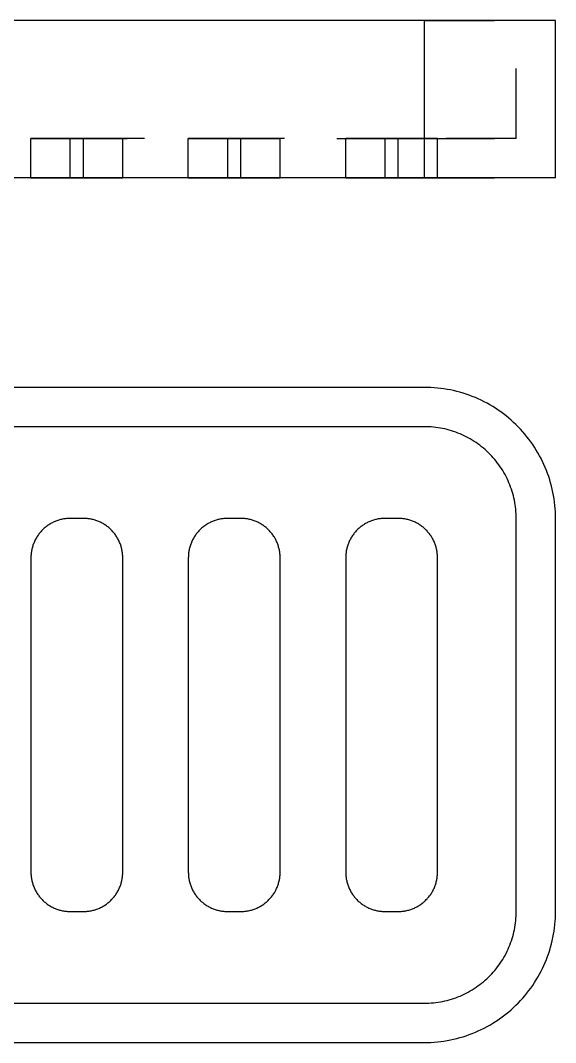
# Model space of a CAD drawing. Extents: x 0 to 2.74, y 0 to 1.46.
# Drawn here: x 0.735 to 1.5, y 0 to 1.462 of the extents above; entities that cross this region are included whole.
import ezdxf

# ---------------------------------------------------------------- set-up
doc = ezdxf.new("R2010")
doc.units = 0
doc.linetypes.add('HIDDEN', pattern=[0.075, 0.050025, -0.024975])
for name, color, linetype in [('FRONT', 7, 'CONTINUOUS'), ('FRONT_HID', 7, 'HIDDEN'), ('TOP', 7, 'CONTINUOUS')]:
    doc.layers.add(name, color=color, linetype=linetype)

msp = doc.modelspace()

# ---------------------------------------------------------------- linework, layer by layer
at = {"layer": 'FRONT'}
for p, q in [((1.3125, 1.4625), (0.1875, 1.4625)), ((1.5, 1.4625), (1.3125, 1.4625)), ((1.3125, 1.2375), (1.3125, 1.4625)), ((1.5, 1.2375), (1.5, 1.4625)), ((1.3125, 1.2375), (0.1875, 1.2375)), ((1.5, 1.2375), (1.3125, 1.2375))]:
    msp.add_line(p, q, dxfattribs=at)
at = {"layer": 'FRONT_HID', "linetype": 'HIDDEN'}
for p, q in [((1.3125, 1.4625), (1.44375, 1.4625)), ((1.44375, 1.4625), (1.3125, 1.4625)), ((1.3125, 1.29375), (1.3125, 1.4625)), ((1.3125, 1.29375), (1.3125, 1.4625)), ((1.44375, 1.29375), (1.44375, 1.4625)), ((1.44375, 1.29375), (1.44375, 1.4625)), ((0.1875, 1.29375), (1.3125, 1.29375)), ((1.3125, 1.29375), (0.1875, 1.29375)), ((0.75, 1.29375), (0.80625, 1.29375)), ((0.75, 1.2375), (0.75, 1.29375)), ((0.75, 1.2375), (0.75, 1.29375)), ((0.80625, 1.29375), (0.75, 1.29375)), ((0.80625, 1.29375), (0.825, 1.29375)), ((0.825, 1.29375), (0.80625, 1.29375)), ((0.80625, 1.2375), (0.80625, 1.29375)), ((0.80625, 1.2375), (0.80625, 1.29375)), ((0.825, 1.29375), (0.88125, 1.29375)), ((0.88125, 1.29375), (0.825, 1.29375)), ((0.825, 1.2375), (0.825, 1.29375)), ((0.825, 1.2375), (0.825, 1.29375)), ((0.88125, 1.2375), (0.88125, 1.29375)), ((0.88125, 1.2375), (0.88125, 1.29375)), ((0.975, 1.29375), (1.03125, 1.29375)), ((1.03125, 1.29375), (0.975, 1.29375)), ((0.975, 1.2375), (0.975, 1.29375)), ((0.975, 1.2375), (0.975, 1.29375)), ((1.03125, 1.29375), (1.05, 1.29375)), ((1.05, 1.29375), (1.03125, 1.29375)), ((1.03125, 1.2375), (1.03125, 1.29375)), ((1.03125, 1.2375), (1.03125, 1.29375)), ((1.05, 1.29375), (1.10625, 1.29375)), ((1.10625, 1.29375), (1.05, 1.29375)), ((1.05, 1.2375), (1.05, 1.29375)), ((1.05, 1.2375), (1.05, 1.29375)), ((1.10625, 1.2375), (1.10625, 1.29375)), ((1.10625, 1.2375), (1.10625, 1.29375)), ((1.2, 1.29375), (1.25625, 1.29375)), ((1.25625, 1.29375), (1.2, 1.29375)), ((1.2, 1.2375), (1.2, 1.29375)), ((1.2, 1.2375), (1.2, 1.29375)), ((1.25625, 1.29375), (1.275, 1.29375)), ((1.275, 1.29375), (1.25625, 1.29375)), ((1.25625, 1.2375), (1.25625, 1.29375)), ((1.25625, 1.2375), (1.25625, 1.29375)), ((1.275, 1.29375), (1.33125, 1.29375)), ((1.33125, 1.29375), (1.275, 1.29375)), ((1.275, 1.2375), (1.275, 1.29375)), ((1.275, 1.2375), (1.275, 1.29375)), ((1.3125, 1.29375), (1.44375, 1.29375)), ((1.44375, 1.29375), (1.3125, 1.29375)), ((1.33125, 1.2375), (1.33125, 1.29375)), ((1.33125, 1.2375), (1.33125, 1.29375)), ((0.75, 1.2375), (0.80625, 1.2375)), ((0.80625, 1.2375), (0.75, 1.2375)), ((0.80625, 1.2375), (0.825, 1.2375)), ((0.825, 1.2375), (0.80625, 1.2375)), ((0.825, 1.2375), (0.88125, 1.2375)), ((0.88125, 1.2375), (0.825, 1.2375)), ((0.975, 1.2375), (1.03125, 1.2375)), ((1.03125, 1.2375), (0.975, 1.2375)), ((1.03125, 1.2375), (1.05, 1.2375)), ((1.05, 1.2375), (1.03125, 1.2375)), ((1.05, 1.2375), (1.10625, 1.2375)), ((1.10625, 1.2375), (1.05, 1.2375)), ((1.2, 1.2375), (1.25625, 1.2375)), ((1.25625, 1.2375), (1.2, 1.2375)), ((1.25625, 1.2375), (1.275, 1.2375)), ((1.275, 1.2375), (1.25625, 1.2375)), ((1.275, 1.2375), (1.33125, 1.2375)), ((1.33125, 1.2375), (1.275, 1.2375)), ((1.3125, 1.2375), (1.44375, 1.2375)), ((1.44375, 1.2375), (1.3125, 1.2375))]:
    msp.add_line(p, q, dxfattribs=at)
at = {"layer": 'TOP'}
for p, q in [((1.3125, 0.9375), (0.1875, 0.9375)), ((1.317175, 0.937442), (1.3125, 0.9375)), ((1.321846, 0.937267), (1.317175, 0.937442)), ((1.326512, 0.936976), (1.321846, 0.937267)), ((1.331169, 0.936568), (1.326512, 0.936976)), ((1.335814, 0.936045), (1.331169, 0.936568)), ((1.340445, 0.935406), (1.335814, 0.936045)), ((1.345059, 0.934651), (1.340445, 0.935406)), ((1.349652, 0.933782), (1.345059, 0.934651)), ((1.354223, 0.932799), (1.349652, 0.933782)), ((1.358767, 0.931702), (1.354223, 0.932799)), ((1.363283, 0.930492), (1.358767, 0.931702)), ((1.367767, 0.92917), (1.363283, 0.930492)), ((1.372216, 0.927736), (1.367767, 0.92917)), ((1.376629, 0.926192), (1.372216, 0.927736)), ((1.381001, 0.924539), (1.376629, 0.926192)), ((1.385332, 0.922777), (1.381001, 0.924539)), ((1.389616, 0.920907), (1.385332, 0.922777)), ((1.393853, 0.918932), (1.389616, 0.920907)), ((1.398039, 0.916851), (1.393853, 0.918932)), ((1.402173, 0.914667), (1.398039, 0.916851)), ((1.40625, 0.91238), (1.402173, 0.914667)), ((1.410269, 0.909992), (1.40625, 0.91238)), ((1.414227, 0.907505), (1.410269, 0.909992)), ((1.418123, 0.90492), (1.414227, 0.907505)), ((1.421952, 0.902238), (1.418123, 0.90492)), ((1.425713, 0.899462), (1.421952, 0.902238)), ((1.429404, 0.896593), (1.425713, 0.899462)), ((1.433023, 0.893633), (1.429404, 0.896593)), ((1.436566, 0.890584), (1.433023, 0.893633)), ((1.3125, 0.88125), (0.1875, 0.88125)), ((1.315772, 0.881209), (1.3125, 0.88125)), ((1.319042, 0.881087), (1.315772, 0.881209)), ((1.322308, 0.880883), (1.319042, 0.881087)), ((1.325568, 0.880598), (1.322308, 0.880883)), ((1.32882, 0.880231), (1.325568, 0.880598)), ((1.332062, 0.879784), (1.32882, 0.880231)), ((1.335291, 0.879256), (1.332062, 0.879784)), ((1.338507, 0.878648), (1.335291, 0.879256)), ((1.341706, 0.877959), (1.338507, 0.878648)), ((1.344887, 0.877191), (1.341706, 0.877959)), ((1.440032, 0.887447), (1.436566, 0.890584)), ((1.443419, 0.884225), (1.440032, 0.887447)), ((1.446725, 0.880919), (1.443419, 0.884225)), ((1.449947, 0.877532), (1.446725, 0.880919)), ((1.453084, 0.874066), (1.449947, 0.877532)), ((1.348048, 0.876344), (1.344887, 0.877191)), ((1.351187, 0.875419), (1.348048, 0.876344)), ((1.354301, 0.874415), (1.351187, 0.875419)), ((1.35739, 0.873335), (1.354301, 0.874415)), ((1.360451, 0.872177), (1.35739, 0.873335)), ((1.363482, 0.870944), (1.360451, 0.872177)), ((1.366481, 0.869635), (1.363482, 0.870944)), ((1.369447, 0.868252), (1.366481, 0.869635)), ((1.372378, 0.866796), (1.369447, 0.868252)), ((1.375271, 0.865267), (1.372378, 0.866796)), ((1.378125, 0.863666), (1.375271, 0.865267)), ((1.380938, 0.861994), (1.378125, 0.863666)), ((1.456133, 0.870523), (1.453084, 0.874066)), ((1.459093, 0.866904), (1.456133, 0.870523)), ((1.461962, 0.863213), (1.459093, 0.866904)), ((1.464738, 0.859452), (1.461962, 0.863213)), ((1.383709, 0.860253), (1.380938, 0.861994)), ((1.386436, 0.858444), (1.383709, 0.860253)), ((1.389116, 0.856567), (1.386436, 0.858444)), ((1.391749, 0.854624), (1.389116, 0.856567)), ((1.394333, 0.852615), (1.391749, 0.854624)), ((1.396866, 0.850543), (1.394333, 0.852615)), ((1.399346, 0.848409), (1.396866, 0.850543)), ((1.401773, 0.846213), (1.399346, 0.848409)), ((1.46742, 0.855623), (1.464738, 0.859452)), ((1.470005, 0.851727), (1.46742, 0.855623)), ((1.472492, 0.847769), (1.470005, 0.851727)), ((1.404144, 0.843958), (1.401773, 0.846213)), ((1.406458, 0.841644), (1.404144, 0.843958)), ((1.408713, 0.839273), (1.406458, 0.841644)), ((1.410909, 0.836846), (1.408713, 0.839273)), ((1.413043, 0.834366), (1.410909, 0.836846)), ((1.415115, 0.831833), (1.413043, 0.834366)), ((1.47488, 0.84375), (1.472492, 0.847769)), ((1.477167, 0.839673), (1.47488, 0.84375)), ((1.479351, 0.835539), (1.477167, 0.839673)), ((1.481432, 0.831353), (1.479351, 0.835539)), ((1.417124, 0.829249), (1.415115, 0.831833)), ((1.419067, 0.826616), (1.417124, 0.829249)), ((1.420944, 0.823936), (1.419067, 0.826616)), ((1.422753, 0.821209), (1.420944, 0.823936)), ((1.424494, 0.818438), (1.422753, 0.821209)), ((1.483407, 0.827116), (1.481432, 0.831353)), ((1.485277, 0.822832), (1.483407, 0.827116)), ((1.487039, 0.818501), (1.485277, 0.822832)), ((1.426166, 0.815625), (1.424494, 0.818438)), ((1.427767, 0.812771), (1.426166, 0.815625)), ((1.429296, 0.809878), (1.427767, 0.812771)), ((1.430752, 0.806947), (1.429296, 0.809878)), ((1.432135, 0.803981), (1.430752, 0.806947)), ((1.488692, 0.814129), (1.487039, 0.818501)), ((1.490236, 0.809716), (1.488692, 0.814129)), ((1.49167, 0.805267), (1.490236, 0.809716)), ((1.492992, 0.800783), (1.49167, 0.805267)), ((1.433444, 0.800982), (1.432135, 0.803981)), ((1.434677, 0.797951), (1.433444, 0.800982)), ((1.435835, 0.79489), (1.434677, 0.797951)), ((1.436915, 0.791801), (1.435835, 0.79489)), ((1.437919, 0.788687), (1.436915, 0.791801)), ((1.494202, 0.796267), (1.492992, 0.800783)), ((1.495299, 0.791723), (1.494202, 0.796267)), ((1.496282, 0.787152), (1.495299, 0.791723)), ((1.438844, 0.785548), (1.437919, 0.788687)), ((1.439691, 0.782387), (1.438844, 0.785548)), ((1.440459, 0.779206), (1.439691, 0.782387)), ((1.441148, 0.776007), (1.440459, 0.779206)), ((1.441756, 0.772791), (1.441148, 0.776007)), ((1.497151, 0.782559), (1.496282, 0.787152)), ((1.497906, 0.777945), (1.497151, 0.782559)), ((1.498545, 0.773314), (1.497906, 0.777945)), ((1.442284, 0.769562), (1.441756, 0.772791)), ((1.442731, 0.76632), (1.442284, 0.769562)), ((1.443098, 0.763068), (1.442731, 0.76632)), ((1.443383, 0.759808), (1.443098, 0.763068)), ((1.499068, 0.768669), (1.498545, 0.773314)), ((1.499476, 0.764012), (1.499068, 0.768669)), ((1.499767, 0.759346), (1.499476, 0.764012)), ((0.7857, 0.746112), (0.784401, 0.745583)), ((0.787011, 0.746608), (0.7857, 0.746112)), ((0.788335, 0.747071), (0.787011, 0.746608)), ((0.78967, 0.747501), (0.788335, 0.747071)), ((0.791015, 0.747898), (0.78967, 0.747501)), ((0.79237, 0.748261), (0.791015, 0.747898)), ((0.793733, 0.74859), (0.79237, 0.748261)), ((0.795104, 0.748885), (0.793733, 0.74859)), ((0.796482, 0.749145), (0.795104, 0.748885)), ((0.797866, 0.749372), (0.796482, 0.749145)), ((0.799256, 0.749563), (0.797866, 0.749372)), ((0.800649, 0.74972), (0.799256, 0.749563)), ((0.802046, 0.749843), (0.800649, 0.74972)), ((0.803446, 0.74993), (0.802046, 0.749843)), ((0.804848, 0.749983), (0.803446, 0.74993)), ((0.80625, 0.75), (0.804848, 0.749983)), ((0.825, 0.75), (0.80625, 0.75)), ((0.826402, 0.749983), (0.825, 0.75)), ((0.827804, 0.74993), (0.826402, 0.749983)), ((0.829204, 0.749843), (0.827804, 0.74993)), ((0.830601, 0.74972), (0.829204, 0.749843)), ((0.831994, 0.749563), (0.830601, 0.74972)), ((0.833384, 0.749372), (0.831994, 0.749563)), ((0.834768, 0.749145), (0.833384, 0.749372)), ((0.836146, 0.748885), (0.834768, 0.749145)), ((0.837517, 0.74859), (0.836146, 0.748885)), ((0.83888, 0.748261), (0.837517, 0.74859)), ((0.840235, 0.747898), (0.83888, 0.748261)), ((0.84158, 0.747501), (0.840235, 0.747898)), ((0.842915, 0.747071), (0.84158, 0.747501)), ((0.844239, 0.746608), (0.842915, 0.747071)), ((0.84555, 0.746112), (0.844239, 0.746608)), ((0.846849, 0.745583), (0.84555, 0.746112)), ((1.0107, 0.746112), (1.009401, 0.745583)), ((1.012011, 0.746608), (1.0107, 0.746112)), ((1.013335, 0.747071), (1.012011, 0.746608)), ((1.01467, 0.747501), (1.013335, 0.747071)), ((1.016015, 0.747898), (1.01467, 0.747501)), ((1.01737, 0.748261), (1.016015, 0.747898)), ((1.018733, 0.74859), (1.01737, 0.748261)), ((1.020104, 0.748885), (1.018733, 0.74859)), ((1.021482, 0.749145), (1.020104, 0.748885)), ((1.022866, 0.749372), (1.021482, 0.749145)), ((1.024256, 0.749563), (1.022866, 0.749372)), ((1.025649, 0.74972), (1.024256, 0.749563)), ((1.027046, 0.749843), (1.025649, 0.74972)), ((1.028446, 0.74993), (1.027046, 0.749843)), ((1.029848, 0.749983), (1.028446, 0.74993)), ((1.03125, 0.75), (1.029848, 0.749983)), ((1.05, 0.75), (1.03125, 0.75)), ((1.051402, 0.749983), (1.05, 0.75)), ((1.052804, 0.74993), (1.051402, 0.749983)), ((1.054204, 0.749843), (1.052804, 0.74993)), ((1.055601, 0.74972), (1.054204, 0.749843)), ((1.056994, 0.749563), (1.055601, 0.74972)), ((1.058384, 0.749372), (1.056994, 0.749563)), ((1.059768, 0.749145), (1.058384, 0.749372)), ((1.061146, 0.748885), (1.059768, 0.749145)), ((1.062517, 0.74859), (1.061146, 0.748885)), ((1.06388, 0.748261), (1.062517, 0.74859)), ((1.065235, 0.747898), (1.06388, 0.748261)), ((1.06658, 0.747501), (1.065235, 0.747898)), ((1.067915, 0.747071), (1.06658, 0.747501)), ((1.069239, 0.746608), (1.067915, 0.747071)), ((1.07055, 0.746112), (1.069239, 0.746608)), ((1.071849, 0.745583), (1.07055, 0.746112)), ((1.2357, 0.746112), (1.234401, 0.745583)), ((1.237011, 0.746608), (1.2357, 0.746112)), ((1.238335, 0.747071), (1.237011, 0.746608)), ((1.23967, 0.747501), (1.238335, 0.747071)), ((1.241015, 0.747898), (1.23967, 0.747501)), ((1.24237, 0.748261), (1.241015, 0.747898)), ((1.243733, 0.74859), (1.24237, 0.748261)), ((1.245104, 0.748885), (1.243733, 0.74859)), ((1.246482, 0.749145), (1.245104, 0.748885)), ((1.247866, 0.749372), (1.246482, 0.749145)), ((1.249256, 0.749563), (1.247866, 0.749372)), ((1.250649, 0.74972), (1.249256, 0.749563)), ((1.252046, 0.749843), (1.250649, 0.74972)), ((1.253446, 0.74993), (1.252046, 0.749843)), ((1.254848, 0.749983), (1.253446, 0.74993)), ((1.25625, 0.75), (1.254848, 0.749983)), ((1.275, 0.75), (1.25625, 0.75)), ((1.276402, 0.749983), (1.275, 0.75)), ((1.277804, 0.74993), (1.276402, 0.749983)), ((1.279204, 0.749843), (1.277804, 0.74993)), ((1.280601, 0.74972), (1.279204, 0.749843)), ((1.281994, 0.749563), (1.280601, 0.74972)), ((1.283384, 0.749372), (1.281994, 0.749563)), ((1.284768, 0.749145), (1.283384, 0.749372)), ((1.286146, 0.748885), (1.284768, 0.749145)), ((1.287517, 0.74859), (1.286146, 0.748885)), ((1.28888, 0.748261), (1.287517, 0.74859)), ((1.290235, 0.747898), (1.28888, 0.748261)), ((1.29158, 0.747501), (1.290235, 0.747898)), ((1.292915, 0.747071), (1.29158, 0.747501)), ((1.294239, 0.746608), (1.292915, 0.747071)), ((1.29555, 0.746112), (1.294239, 0.746608)), ((1.296849, 0.745583), (1.29555, 0.746112)), ((1.443587, 0.756542), (1.443383, 0.759808)), ((1.443709, 0.753272), (1.443587, 0.756542)), ((1.44375, 0.75), (1.443709, 0.753272)), ((1.44375, 0.1875), (1.44375, 0.75)), ((1.499942, 0.754675), (1.499767, 0.759346)), ((1.5, 0.75), (1.499942, 0.754675)), ((1.5, 0.1875), (1.5, 0.75)), ((0.765016, 0.73201), (0.764075, 0.73097)), ((0.765982, 0.733026), (0.765016, 0.73201)), ((0.766974, 0.734018), (0.765982, 0.733026)), ((0.76799, 0.734984), (0.766974, 0.734018)), ((0.76903, 0.735925), (0.76799, 0.734984)), ((0.770093, 0.73684), (0.76903, 0.735925)), ((0.771179, 0.737728), (0.770093, 0.73684)), ((0.772286, 0.738589), (0.771179, 0.737728)), ((0.773414, 0.739422), (0.772286, 0.738589)), ((0.774563, 0.740226), (0.773414, 0.739422)), ((0.775732, 0.741001), (0.774563, 0.740226)), ((0.776919, 0.741748), (0.775732, 0.741001)), ((0.778125, 0.742464), (0.776919, 0.741748)), ((0.779348, 0.74315), (0.778125, 0.742464)), ((0.780588, 0.743805), (0.779348, 0.74315)), ((0.781844, 0.744429), (0.780588, 0.743805)), ((0.783115, 0.745022), (0.781844, 0.744429)), ((0.784401, 0.745583), (0.783115, 0.745022)), ((0.848135, 0.745022), (0.846849, 0.745583)), ((0.849406, 0.744429), (0.848135, 0.745022)), ((0.850662, 0.743805), (0.849406, 0.744429)), ((0.851902, 0.74315), (0.850662, 0.743805)), ((0.853125, 0.742464), (0.851902, 0.74315)), ((0.854331, 0.741748), (0.853125, 0.742464)), ((0.855518, 0.741001), (0.854331, 0.741748)), ((0.856687, 0.740226), (0.855518, 0.741001)), ((0.857836, 0.739422), (0.856687, 0.740226)), ((0.858964, 0.738589), (0.857836, 0.739422)), ((0.860071, 0.737728), (0.858964, 0.738589)), ((0.861157, 0.73684), (0.860071, 0.737728)), ((0.86222, 0.735925), (0.861157, 0.73684)), ((0.86326, 0.734984), (0.86222, 0.735925)), ((0.864276, 0.734018), (0.86326, 0.734984)), ((0.865268, 0.733026), (0.864276, 0.734018)), ((0.866234, 0.73201), (0.865268, 0.733026)), ((0.867175, 0.73097), (0.866234, 0.73201)), ((0.990016, 0.73201), (0.989075, 0.73097)), ((0.990982, 0.733026), (0.990016, 0.73201)), ((0.991974, 0.734018), (0.990982, 0.733026)), ((0.99299, 0.734984), (0.991974, 0.734018)), ((0.99403, 0.735925), (0.99299, 0.734984)), ((0.995093, 0.73684), (0.99403, 0.735925)), ((0.996179, 0.737728), (0.995093, 0.73684)), ((0.997286, 0.738589), (0.996179, 0.737728)), ((0.998414, 0.739422), (0.997286, 0.738589)), ((0.999563, 0.740226), (0.998414, 0.739422)), ((1.000732, 0.741001), (0.999563, 0.740226)), ((1.001919, 0.741748), (1.000732, 0.741001)), ((1.003125, 0.742464), (1.001919, 0.741748)), ((1.004348, 0.74315), (1.003125, 0.742464)), ((1.005588, 0.743805), (1.004348, 0.74315)), ((1.006844, 0.744429), (1.005588, 0.743805)), ((1.008115, 0.745022), (1.006844, 0.744429)), ((1.009401, 0.745583), (1.008115, 0.745022)), ((1.073135, 0.745022), (1.071849, 0.745583)), ((1.074406, 0.744429), (1.073135, 0.745022)), ((1.075662, 0.743805), (1.074406, 0.744429)), ((1.076902, 0.74315), (1.075662, 0.743805)), ((1.078125, 0.742464), (1.076902, 0.74315)), ((1.079331, 0.741748), (1.078125, 0.742464)), ((1.080518, 0.741001), (1.079331, 0.741748)), ((1.081687, 0.740226), (1.080518, 0.741001)), ((1.082836, 0.739422), (1.081687, 0.740226)), ((1.083964, 0.738589), (1.082836, 0.739422)), ((1.085071, 0.737728), (1.083964, 0.738589)), ((1.086157, 0.73684), (1.085071, 0.737728)), ((1.08722, 0.735925), (1.086157, 0.73684)), ((1.08826, 0.734984), (1.08722, 0.735925)), ((1.089276, 0.734018), (1.08826, 0.734984)), ((1.090268, 0.733026), (1.089276, 0.734018)), ((1.091234, 0.73201), (1.090268, 0.733026)), ((1.092175, 0.73097), (1.091234, 0.73201)), ((1.215016, 0.73201), (1.214075, 0.73097)), ((1.215982, 0.733026), (1.215016, 0.73201)), ((1.216974, 0.734018), (1.215982, 0.733026)), ((1.21799, 0.734984), (1.216974, 0.734018)), ((1.21903, 0.735925), (1.21799, 0.734984)), ((1.220093, 0.73684), (1.21903, 0.735925)), ((1.221179, 0.737728), (1.220093, 0.73684)), ((1.222286, 0.738589), (1.221179, 0.737728)), ((1.223414, 0.739422), (1.222286, 0.738589)), ((1.224563, 0.740226), (1.223414, 0.739422)), ((1.225732, 0.741001), (1.224563, 0.740226)), ((1.226919, 0.741748), (1.225732, 0.741001)), ((1.228125, 0.742464), (1.226919, 0.741748)), ((1.229348, 0.74315), (1.228125, 0.742464)), ((1.230588, 0.743805), (1.229348, 0.74315)), ((1.231844, 0.744429), (1.230588, 0.743805)), ((1.233115, 0.745022), (1.231844, 0.744429)), ((1.234401, 0.745583), (1.233115, 0.745022)), ((1.298135, 0.745022), (1.296849, 0.745583)), ((1.299406, 0.744429), (1.298135, 0.745022)), ((1.300662, 0.743805), (1.299406, 0.744429)), ((1.301902, 0.74315), (1.300662, 0.743805)), ((1.303125, 0.742464), (1.301902, 0.74315)), ((1.304331, 0.741748), (1.303125, 0.742464)), ((1.305518, 0.741001), (1.304331, 0.741748)), ((1.306687, 0.740226), (1.305518, 0.741001)), ((1.307836, 0.739422), (1.306687, 0.740226)), ((1.308964, 0.738589), (1.307836, 0.739422)), ((1.310071, 0.737728), (1.308964, 0.738589)), ((1.311157, 0.73684), (1.310071, 0.737728)), ((1.31222, 0.735925), (1.311157, 0.73684)), ((1.31326, 0.734984), (1.31222, 0.735925)), ((1.314276, 0.734018), (1.31326, 0.734984)), ((1.315268, 0.733026), (1.314276, 0.734018)), ((1.316234, 0.73201), (1.315268, 0.733026)), ((1.317175, 0.73097), (1.316234, 0.73201)), ((0.754978, 0.716885), (0.754417, 0.715599)), ((0.755571, 0.718156), (0.754978, 0.716885)), ((0.756195, 0.719412), (0.755571, 0.718156)), ((0.75685, 0.720652), (0.756195, 0.719412)), ((0.757536, 0.721875), (0.75685, 0.720652)), ((0.758252, 0.723081), (0.757536, 0.721875)), ((0.758999, 0.724268), (0.758252, 0.723081)), ((0.759774, 0.725437), (0.758999, 0.724268)), ((0.760578, 0.726586), (0.759774, 0.725437)), ((0.761411, 0.727714), (0.760578, 0.726586)), ((0.762272, 0.728821), (0.761411, 0.727714)), ((0.76316, 0.729907), (0.762272, 0.728821)), ((0.764075, 0.73097), (0.76316, 0.729907)), ((0.86809, 0.729907), (0.867175, 0.73097)), ((0.868978, 0.728821), (0.86809, 0.729907)), ((0.869839, 0.727714), (0.868978, 0.728821)), ((0.870672, 0.726586), (0.869839, 0.727714)), ((0.871476, 0.725437), (0.870672, 0.726586)), ((0.872251, 0.724268), (0.871476, 0.725437)), ((0.872998, 0.723081), (0.872251, 0.724268)), ((0.873714, 0.721875), (0.872998, 0.723081)), ((0.8744, 0.720652), (0.873714, 0.721875)), ((0.875055, 0.719412), (0.8744, 0.720652)), ((0.875679, 0.718156), (0.875055, 0.719412)), ((0.876272, 0.716885), (0.875679, 0.718156)), ((0.876833, 0.715599), (0.876272, 0.716885)), ((0.979978, 0.716885), (0.979417, 0.715599)), ((0.980571, 0.718156), (0.979978, 0.716885)), ((0.981195, 0.719412), (0.980571, 0.718156)), ((0.98185, 0.720652), (0.981195, 0.719412)), ((0.982536, 0.721875), (0.98185, 0.720652)), ((0.983252, 0.723081), (0.982536, 0.721875)), ((0.983999, 0.724268), (0.983252, 0.723081)), ((0.984774, 0.725437), (0.983999, 0.724268)), ((0.985578, 0.726586), (0.984774, 0.725437)), ((0.986411, 0.727714), (0.985578, 0.726586)), ((0.987272, 0.728821), (0.986411, 0.727714)), ((0.98816, 0.729907), (0.987272, 0.728821)), ((0.989075, 0.73097), (0.98816, 0.729907)), ((1.09309, 0.729907), (1.092175, 0.73097)), ((1.093978, 0.728821), (1.09309, 0.729907)), ((1.094839, 0.727714), (1.093978, 0.728821)), ((1.095672, 0.726586), (1.094839, 0.727714)), ((1.096476, 0.725437), (1.095672, 0.726586)), ((1.097251, 0.724268), (1.096476, 0.725437)), ((1.097998, 0.723081), (1.097251, 0.724268)), ((1.098714, 0.721875), (1.097998, 0.723081)), ((1.0994, 0.720652), (1.098714, 0.721875)), ((1.100055, 0.719412), (1.0994, 0.720652)), ((1.100679, 0.718156), (1.100055, 0.719412)), ((1.101272, 0.716885), (1.100679, 0.718156)), ((1.101833, 0.715599), (1.101272, 0.716885)), ((1.204978, 0.716885), (1.204417, 0.715599)), ((1.205571, 0.718156), (1.204978, 0.716885)), ((1.206195, 0.719412), (1.205571, 0.718156)), ((1.20685, 0.720652), (1.206195, 0.719412)), ((1.207536, 0.721875), (1.20685, 0.720652)), ((1.208252, 0.723081), (1.207536, 0.721875)), ((1.208999, 0.724268), (1.208252, 0.723081)), ((1.209774, 0.725437), (1.208999, 0.724268)), ((1.210578, 0.726586), (1.209774, 0.725437)), ((1.211411, 0.727714), (1.210578, 0.726586)), ((1.212272, 0.728821), (1.211411, 0.727714)), ((1.21316, 0.729907), (1.212272, 0.728821)), ((1.214075, 0.73097), (1.21316, 0.729907)), ((1.31809, 0.729907), (1.317175, 0.73097)), ((1.318978, 0.728821), (1.31809, 0.729907)), ((1.319839, 0.727714), (1.318978, 0.728821)), ((1.320672, 0.726586), (1.319839, 0.727714)), ((1.321476, 0.725437), (1.320672, 0.726586)), ((1.322251, 0.724268), (1.321476, 0.725437)), ((1.322998, 0.723081), (1.322251, 0.724268)), ((1.323714, 0.721875), (1.322998, 0.723081)), ((1.3244, 0.720652), (1.323714, 0.721875)), ((1.325055, 0.719412), (1.3244, 0.720652)), ((1.325679, 0.718156), (1.325055, 0.719412)), ((1.326272, 0.716885), (1.325679, 0.718156)), ((1.326833, 0.715599), (1.326272, 0.716885)), ((0.750628, 0.702134), (0.750437, 0.700744)), ((0.750855, 0.703518), (0.750628, 0.702134)), ((0.751115, 0.704896), (0.750855, 0.703518)), ((0.75141, 0.706267), (0.751115, 0.704896)), ((0.751739, 0.70763), (0.75141, 0.706267)), ((0.752102, 0.708985), (0.751739, 0.70763)), ((0.752499, 0.71033), (0.752102, 0.708985)), ((0.752929, 0.711665), (0.752499, 0.71033)), ((0.753392, 0.712989), (0.752929, 0.711665)), ((0.753888, 0.7143), (0.753392, 0.712989)), ((0.754417, 0.715599), (0.753888, 0.7143)), ((0.877362, 0.7143), (0.876833, 0.715599)), ((0.877858, 0.712989), (0.877362, 0.7143)), ((0.878321, 0.711665), (0.877858, 0.712989)), ((0.878751, 0.71033), (0.878321, 0.711665)), ((0.879148, 0.708985), (0.878751, 0.71033)), ((0.879511, 0.70763), (0.879148, 0.708985)), ((0.87984, 0.706267), (0.879511, 0.70763)), ((0.880135, 0.704896), (0.87984, 0.706267)), ((0.880395, 0.703518), (0.880135, 0.704896)), ((0.880622, 0.702134), (0.880395, 0.703518)), ((0.880813, 0.700744), (0.880622, 0.702134)), ((0.975628, 0.702134), (0.975437, 0.700744)), ((0.975855, 0.703518), (0.975628, 0.702134)), ((0.976115, 0.704896), (0.975855, 0.703518)), ((0.97641, 0.706267), (0.976115, 0.704896)), ((0.976739, 0.70763), (0.97641, 0.706267)), ((0.977102, 0.708985), (0.976739, 0.70763)), ((0.977499, 0.71033), (0.977102, 0.708985)), ((0.977929, 0.711665), (0.977499, 0.71033)), ((0.978392, 0.712989), (0.977929, 0.711665)), ((0.978888, 0.7143), (0.978392, 0.712989)), ((0.979417, 0.715599), (0.978888, 0.7143)), ((1.102362, 0.7143), (1.101833, 0.715599)), ((1.102858, 0.712989), (1.102362, 0.7143)), ((1.103321, 0.711665), (1.102858, 0.712989)), ((1.103751, 0.71033), (1.103321, 0.711665)), ((1.104148, 0.708985), (1.103751, 0.71033)), ((1.104511, 0.70763), (1.104148, 0.708985)), ((1.10484, 0.706267), (1.104511, 0.70763)), ((1.105135, 0.704896), (1.10484, 0.706267)), ((1.105395, 0.703518), (1.105135, 0.704896)), ((1.105622, 0.702134), (1.105395, 0.703518)), ((1.105813, 0.700744), (1.105622, 0.702134)), ((1.200628, 0.702134), (1.200437, 0.700744)), ((1.200855, 0.703518), (1.200628, 0.702134)), ((1.201115, 0.704896), (1.200855, 0.703518)), ((1.20141, 0.706267), (1.201115, 0.704896)), ((1.201739, 0.70763), (1.20141, 0.706267)), ((1.202102, 0.708985), (1.201739, 0.70763)), ((1.202499, 0.71033), (1.202102, 0.708985)), ((1.202929, 0.711665), (1.202499, 0.71033)), ((1.203392, 0.712989), (1.202929, 0.711665)), ((1.203888, 0.7143), (1.203392, 0.712989)), ((1.204417, 0.715599), (1.203888, 0.7143)), ((1.327362, 0.7143), (1.326833, 0.715599)), ((1.327858, 0.712989), (1.327362, 0.7143)), ((1.328321, 0.711665), (1.327858, 0.712989)), ((1.328751, 0.71033), (1.328321, 0.711665)), ((1.329148, 0.708985), (1.328751, 0.71033)), ((1.329511, 0.70763), (1.329148, 0.708985)), ((1.32984, 0.706267), (1.329511, 0.70763)), ((1.330135, 0.704896), (1.32984, 0.706267)), ((1.330395, 0.703518), (1.330135, 0.704896)), ((1.330622, 0.702134), (1.330395, 0.703518)), ((1.330813, 0.700744), (1.330622, 0.702134)), ((0.750017, 0.695152), (0.75, 0.69375)), ((0.75, 0.69375), (0.75, 0.24375)), ((0.75007, 0.696554), (0.750017, 0.695152)), ((0.750157, 0.697954), (0.75007, 0.696554)), ((0.75028, 0.699351), (0.750157, 0.697954)), ((0.750437, 0.700744), (0.75028, 0.699351)), ((0.88097, 0.699351), (0.880813, 0.700744)), ((0.881093, 0.697954), (0.88097, 0.699351)), ((0.88118, 0.696554), (0.881093, 0.697954)), ((0.881233, 0.695152), (0.88118, 0.696554)), ((0.88125, 0.69375), (0.881233, 0.695152)), ((0.88125, 0.24375), (0.88125, 0.69375)), ((0.975017, 0.695152), (0.975, 0.69375)), ((0.975, 0.69375), (0.975, 0.24375)), ((0.97507, 0.696554), (0.975017, 0.695152)), ((0.975157, 0.697954), (0.97507, 0.696554)), ((0.97528, 0.699351), (0.975157, 0.697954)), ((0.975437, 0.700744), (0.97528, 0.699351)), ((1.10597, 0.699351), (1.105813, 0.700744)), ((1.106093, 0.697954), (1.10597, 0.699351)), ((1.10618, 0.696554), (1.106093, 0.697954)), ((1.106233, 0.695152), (1.10618, 0.696554)), ((1.10625, 0.69375), (1.106233, 0.695152)), ((1.10625, 0.24375), (1.10625, 0.69375)), ((1.200017, 0.695152), (1.2, 0.69375)), ((1.2, 0.69375), (1.2, 0.24375)), ((1.20007, 0.696554), (1.200017, 0.695152)), ((1.200157, 0.697954), (1.20007, 0.696554)), ((1.20028, 0.699351), (1.200157, 0.697954)), ((1.200437, 0.700744), (1.20028, 0.699351)), ((1.33097, 0.699351), (1.330813, 0.700744)), ((1.331093, 0.697954), (1.33097, 0.699351)), ((1.33118, 0.696554), (1.331093, 0.697954)), ((1.331233, 0.695152), (1.33118, 0.696554)), ((1.33125, 0.69375), (1.331233, 0.695152)), ((1.33125, 0.24375), (1.33125, 0.69375)), ((0.75, 0.24375), (0.750017, 0.242348)), ((0.750017, 0.242348), (0.75007, 0.240946)), ((0.75007, 0.240946), (0.750157, 0.239546)), ((0.750157, 0.239546), (0.75028, 0.238149)), ((0.75028, 0.238149), (0.750437, 0.236756)), ((0.750437, 0.236756), (0.750628, 0.235366)), ((0.750628, 0.235366), (0.750855, 0.233982)), ((0.880395, 0.233982), (0.880622, 0.235366)), ((0.880622, 0.235366), (0.880813, 0.236756)), ((0.880813, 0.236756), (0.88097, 0.238149)), ((0.88097, 0.238149), (0.881093, 0.239546)), ((0.881093, 0.239546), (0.88118, 0.240946)), ((0.88118, 0.240946), (0.881233, 0.242348)), ((0.881233, 0.242348), (0.88125, 0.24375)), ((0.975, 0.24375), (0.975017, 0.242348)), ((0.975017, 0.242348), (0.97507, 0.240946)), ((0.97507, 0.240946), (0.975157, 0.239546)), ((0.975157, 0.239546), (0.97528, 0.238149)), ((0.97528, 0.238149), (0.975437, 0.236756)), ((0.975437, 0.236756), (0.975628, 0.235366)), ((0.975628, 0.235366), (0.975855, 0.233982)), ((1.105395, 0.233982), (1.105622, 0.235366)), ((1.105622, 0.235366), (1.105813, 0.236756)), ((1.105813, 0.236756), (1.10597, 0.238149)), ((1.10597, 0.238149), (1.106093, 0.239546)), ((1.106093, 0.239546), (1.10618, 0.240946)), ((1.10618, 0.240946), (1.106233, 0.242348)), ((1.106233, 0.242348), (1.10625, 0.24375)), ((1.2, 0.24375), (1.200017, 0.242348)), ((1.200017, 0.242348), (1.20007, 0.240946)), ((1.20007, 0.240946), (1.200157, 0.239546)), ((1.200157, 0.239546), (1.20028, 0.238149)), ((1.20028, 0.238149), (1.200437, 0.236756)), ((1.200437, 0.236756), (1.200628, 0.235366)), ((1.200628, 0.235366), (1.200855, 0.233982)), ((1.330395, 0.233982), (1.330622, 0.235366)), ((1.330622, 0.235366), (1.330813, 0.236756)), ((1.330813, 0.236756), (1.33097, 0.238149)), ((1.33097, 0.238149), (1.331093, 0.239546)), ((1.331093, 0.239546), (1.33118, 0.240946)), ((1.33118, 0.240946), (1.331233, 0.242348)), ((1.331233, 0.242348), (1.33125, 0.24375)), ((0.750855, 0.233982), (0.751115, 0.232604)), ((0.751115, 0.232604), (0.75141, 0.231233)), ((0.75141, 0.231233), (0.751739, 0.22987)), ((0.751739, 0.22987), (0.752102, 0.228515)), ((0.752102, 0.228515), (0.752499, 0.22717)), ((0.752499, 0.22717), (0.752929, 0.225835)), ((0.752929, 0.225835), (0.753392, 0.224511)), ((0.753392, 0.224511), (0.753888, 0.2232)), ((0.753888, 0.2232), (0.754417, 0.221901)), ((0.754417, 0.221901), (0.754978, 0.220615)), ((0.754978, 0.220615), (0.755571, 0.219344)), ((0.875679, 0.219344), (0.876272, 0.220615)), ((0.876272, 0.220615), (0.876833, 0.221901)), ((0.876833, 0.221901), (0.877362, 0.2232)), ((0.877362, 0.2232), (0.877858, 0.224511)), ((0.877858, 0.224511), (0.878321, 0.225835)), ((0.878321, 0.225835), (0.878751, 0.22717)), ((0.878751, 0.22717), (0.879148, 0.228515)), ((0.879148, 0.228515), (0.879511, 0.22987)), ((0.879511, 0.22987), (0.87984, 0.231233)), ((0.87984, 0.231233), (0.880135, 0.232604)), ((0.880135, 0.232604), (0.880395, 0.233982)), ((0.975855, 0.233982), (0.976115, 0.232604)), ((0.976115, 0.232604), (0.97641, 0.231233)), ((0.97641, 0.231233), (0.976739, 0.22987)), ((0.976739, 0.22987), (0.977102, 0.228515)), ((0.977102, 0.228515), (0.977499, 0.22717)), ((0.977499, 0.22717), (0.977929, 0.225835)), ((0.977929, 0.225835), (0.978392, 0.224511)), ((0.978392, 0.224511), (0.978888, 0.2232)), ((0.978888, 0.2232), (0.979417, 0.221901)), ((0.979417, 0.221901), (0.979978, 0.220615)), ((0.979978, 0.220615), (0.980571, 0.219344)), ((1.100679, 0.219344), (1.101272, 0.220615)), ((1.101272, 0.220615), (1.101833, 0.221901)), ((1.101833, 0.221901), (1.102362, 0.2232)), ((1.102362, 0.2232), (1.102858, 0.224511)), ((1.102858, 0.224511), (1.103321, 0.225835)), ((1.103321, 0.225835), (1.103751, 0.22717)), ((1.103751, 0.22717), (1.104148, 0.228515)), ((1.104148, 0.228515), (1.104511, 0.22987)), ((1.104511, 0.22987), (1.10484, 0.231233)), ((1.10484, 0.231233), (1.105135, 0.232604)), ((1.105135, 0.232604), (1.105395, 0.233982)), ((1.200855, 0.233982), (1.201115, 0.232604)), ((1.201115, 0.232604), (1.20141, 0.231233)), ((1.20141, 0.231233), (1.201739, 0.22987)), ((1.201739, 0.22987), (1.202102, 0.228515)), ((1.202102, 0.228515), (1.202499, 0.22717)), ((1.202499, 0.22717), (1.202929, 0.225835)), ((1.202929, 0.225835), (1.203392, 0.224511)), ((1.203392, 0.224511), (1.203888, 0.2232)), ((1.203888, 0.2232), (1.204417, 0.221901)), ((1.204417, 0.221901), (1.204978, 0.220615)), ((1.204978, 0.220615), (1.205571, 0.219344)), ((1.325679, 0.219344), (1.326272, 0.220615)), ((1.326272, 0.220615), (1.326833, 0.221901)), ((1.326833, 0.221901), (1.327362, 0.2232)), ((1.327362, 0.2232), (1.327858, 0.224511)), ((1.327858, 0.224511), (1.328321, 0.225835)), ((1.328321, 0.225835), (1.328751, 0.22717)), ((1.328751, 0.22717), (1.329148, 0.228515)), ((1.329148, 0.228515), (1.329511, 0.22987)), ((1.329511, 0.22987), (1.32984, 0.231233)), ((1.32984, 0.231233), (1.330135, 0.232604)), ((1.330135, 0.232604), (1.330395, 0.233982)), ((0.755571, 0.219344), (0.756195, 0.218088)), ((0.756195, 0.218088), (0.75685, 0.216848)), ((0.75685, 0.216848), (0.757536, 0.215625)), ((0.757536, 0.215625), (0.758252, 0.214419)), ((0.758252, 0.214419), (0.758999, 0.213232)), ((0.758999, 0.213232), (0.759774, 0.212063)), ((0.759774, 0.212063), (0.760578, 0.210914)), ((0.760578, 0.210914), (0.761411, 0.209786)), ((0.761411, 0.209786), (0.762272, 0.208679)), ((0.762272, 0.208679), (0.76316, 0.207593)), ((0.76316, 0.207593), (0.764075, 0.20653)), ((0.764075, 0.20653), (0.765016, 0.20549)), ((0.765016, 0.20549), (0.765982, 0.204474)), ((0.865268, 0.204474), (0.866234, 0.20549)), ((0.866234, 0.20549), (0.867175, 0.20653)), ((0.867175, 0.20653), (0.86809, 0.207593)), ((0.86809, 0.207593), (0.868978, 0.208679)), ((0.868978, 0.208679), (0.869839, 0.209786)), ((0.869839, 0.209786), (0.870672, 0.210914)), ((0.870672, 0.210914), (0.871476, 0.212063)), ((0.871476, 0.212063), (0.872251, 0.213232)), ((0.872251, 0.213232), (0.872998, 0.214419)), ((0.872998, 0.214419), (0.873714, 0.215625)), ((0.873714, 0.215625), (0.8744, 0.216848)), ((0.8744, 0.216848), (0.875055, 0.218088)), ((0.875055, 0.218088), (0.875679, 0.219344)), ((0.980571, 0.219344), (0.981195, 0.218088)), ((0.981195, 0.218088), (0.98185, 0.216848)), ((0.98185, 0.216848), (0.982536, 0.215625)), ((0.982536, 0.215625), (0.983252, 0.214419)), ((0.983252, 0.214419), (0.983999, 0.213232)), ((0.983999, 0.213232), (0.984774, 0.212063)), ((0.984774, 0.212063), (0.985578, 0.210914)), ((0.985578, 0.210914), (0.986411, 0.209786)), ((0.986411, 0.209786), (0.987272, 0.208679)), ((0.987272, 0.208679), (0.98816, 0.207593)), ((0.98816, 0.207593), (0.989075, 0.20653)), ((0.989075, 0.20653), (0.990016, 0.20549)), ((0.990016, 0.20549), (0.990982, 0.204474)), ((1.090268, 0.204474), (1.091234, 0.20549)), ((1.091234, 0.20549), (1.092175, 0.20653)), ((1.092175, 0.20653), (1.09309, 0.207593)), ((1.09309, 0.207593), (1.093978, 0.208679)), ((1.093978, 0.208679), (1.094839, 0.209786)), ((1.094839, 0.209786), (1.095672, 0.210914)), ((1.095672, 0.210914), (1.096476, 0.212063)), ((1.096476, 0.212063), (1.097251, 0.213232)), ((1.097251, 0.213232), (1.097998, 0.214419)), ((1.097998, 0.214419), (1.098714, 0.215625)), ((1.098714, 0.215625), (1.0994, 0.216848)), ((1.0994, 0.216848), (1.100055, 0.218088)), ((1.100055, 0.218088), (1.100679, 0.219344)), ((1.205571, 0.219344), (1.206195, 0.218088)), ((1.206195, 0.218088), (1.20685, 0.216848)), ((1.20685, 0.216848), (1.207536, 0.215625)), ((1.207536, 0.215625), (1.208252, 0.214419)), ((1.208252, 0.214419), (1.208999, 0.213232)), ((1.208999, 0.213232), (1.209774, 0.212063)), ((1.209774, 0.212063), (1.210578, 0.210914)), ((1.210578, 0.210914), (1.211411, 0.209786)), ((1.211411, 0.209786), (1.212272, 0.208679)), ((1.212272, 0.208679), (1.21316, 0.207593)), ((1.21316, 0.207593), (1.214075, 0.20653)), ((1.214075, 0.20653), (1.215016, 0.20549)), ((1.215016, 0.20549), (1.215982, 0.204474)), ((1.315268, 0.204474), (1.316234, 0.20549)), ((1.316234, 0.20549), (1.317175, 0.20653)), ((1.317175, 0.20653), (1.31809, 0.207593)), ((1.31809, 0.207593), (1.318978, 0.208679)), ((1.318978, 0.208679), (1.319839, 0.209786)), ((1.319839, 0.209786), (1.320672, 0.210914)), ((1.320672, 0.210914), (1.321476, 0.212063)), ((1.321476, 0.212063), (1.322251, 0.213232)), ((1.322251, 0.213232), (1.322998, 0.214419)), ((1.322998, 0.214419), (1.323714, 0.215625)), ((1.323714, 0.215625), (1.3244, 0.216848)), ((1.3244, 0.216848), (1.325055, 0.218088)), ((1.325055, 0.218088), (1.325679, 0.219344)), ((0.765982, 0.204474), (0.766974, 0.203482)), ((0.766974, 0.203482), (0.76799, 0.202516)), ((0.76799, 0.202516), (0.76903, 0.201575)), ((0.76903, 0.201575), (0.770093, 0.20066)), ((0.770093, 0.20066), (0.771179, 0.199772)), ((0.771179, 0.199772), (0.772286, 0.198911)), ((0.772286, 0.198911), (0.773414, 0.198078)), ((0.773414, 0.198078), (0.774563, 0.197274)), ((0.774563, 0.197274), (0.775732, 0.196499)), ((0.775732, 0.196499), (0.776919, 0.195752)), ((0.776919, 0.195752), (0.778125, 0.195036)), ((0.778125, 0.195036), (0.779348, 0.19435)), ((0.779348, 0.19435), (0.780588, 0.193695)), ((0.780588, 0.193695), (0.781844, 0.193071)), ((0.781844, 0.193071), (0.783115, 0.192478)), ((0.783115, 0.192478), (0.784401, 0.191917)), ((0.784401, 0.191917), (0.7857, 0.191388)), ((0.7857, 0.191388), (0.787011, 0.190892)), ((0.787011, 0.190892), (0.788335, 0.190429)), ((0.788335, 0.190429), (0.78967, 0.189999)), ((0.84158, 0.189999), (0.842915, 0.190429)), ((0.842915, 0.190429), (0.844239, 0.190892)), ((0.844239, 0.190892), (0.84555, 0.191388)), ((0.84555, 0.191388), (0.846849, 0.191917)), ((0.846849, 0.191917), (0.848135, 0.192478)), ((0.848135, 0.192478), (0.849406, 0.193071)), ((0.849406, 0.193071), (0.850662, 0.193695)), ((0.850662, 0.193695), (0.851902, 0.19435)), ((0.851902, 0.19435), (0.853125, 0.195036)), ((0.853125, 0.195036), (0.854331, 0.195752)), ((0.854331, 0.195752), (0.855518, 0.196499)), ((0.855518, 0.196499), (0.856687, 0.197274)), ((0.856687, 0.197274), (0.857836, 0.198078)), ((0.857836, 0.198078), (0.858964, 0.198911)), ((0.858964, 0.198911), (0.860071, 0.199772)), ((0.860071, 0.199772), (0.861157, 0.20066)), ((0.861157, 0.20066), (0.86222, 0.201575)), ((0.86222, 0.201575), (0.86326, 0.202516)), ((0.86326, 0.202516), (0.864276, 0.203482)), ((0.864276, 0.203482), (0.865268, 0.204474)), ((0.990982, 0.204474), (0.991974, 0.203482)), ((0.991974, 0.203482), (0.99299, 0.202516)), ((0.99299, 0.202516), (0.99403, 0.201575)), ((0.99403, 0.201575), (0.995093, 0.20066)), ((0.995093, 0.20066), (0.996179, 0.199772)), ((0.996179, 0.199772), (0.997286, 0.198911)), ((0.997286, 0.198911), (0.998414, 0.198078)), ((0.998414, 0.198078), (0.999563, 0.197274)), ((0.999563, 0.197274), (1.000732, 0.196499)), ((1.000732, 0.196499), (1.001919, 0.195752)), ((1.001919, 0.195752), (1.003125, 0.195036)), ((1.003125, 0.195036), (1.004348, 0.19435)), ((1.004348, 0.19435), (1.005588, 0.193695)), ((1.005588, 0.193695), (1.006844, 0.193071)), ((1.006844, 0.193071), (1.008115, 0.192478)), ((1.008115, 0.192478), (1.009401, 0.191917)), ((1.009401, 0.191917), (1.0107, 0.191388)), ((1.0107, 0.191388), (1.012011, 0.190892)), ((1.012011, 0.190892), (1.013335, 0.190429)), ((1.013335, 0.190429), (1.01467, 0.189999)), ((1.06658, 0.189999), (1.067915, 0.190429)), ((1.067915, 0.190429), (1.069239, 0.190892)), ((1.069239, 0.190892), (1.07055, 0.191388)), ((1.07055, 0.191388), (1.071849, 0.191917)), ((1.071849, 0.191917), (1.073135, 0.192478)), ((1.073135, 0.192478), (1.074406, 0.193071)), ((1.074406, 0.193071), (1.075662, 0.193695)), ((1.075662, 0.193695), (1.076902, 0.19435)), ((1.076902, 0.19435), (1.078125, 0.195036)), ((1.078125, 0.195036), (1.079331, 0.195752)), ((1.079331, 0.195752), (1.080518, 0.196499)), ((1.080518, 0.196499), (1.081687, 0.197274)), ((1.081687, 0.197274), (1.082836, 0.198078)), ((1.082836, 0.198078), (1.083964, 0.198911)), ((1.083964, 0.198911), (1.085071, 0.199772)), ((1.085071, 0.199772), (1.086157, 0.20066)), ((1.086157, 0.20066), (1.08722, 0.201575)), ((1.08722, 0.201575), (1.08826, 0.202516)), ((1.08826, 0.202516), (1.089276, 0.203482)), ((1.089276, 0.203482), (1.090268, 0.204474)), ((1.215982, 0.204474), (1.216974, 0.203482)), ((1.216974, 0.203482), (1.21799, 0.202516)), ((1.21799, 0.202516), (1.21903, 0.201575)), ((1.21903, 0.201575), (1.220093, 0.20066)), ((1.220093, 0.20066), (1.221179, 0.199772)), ((1.221179, 0.199772), (1.222286, 0.198911)), ((1.222286, 0.198911), (1.223414, 0.198078)), ((1.223414, 0.198078), (1.224563, 0.197274)), ((1.224563, 0.197274), (1.225732, 0.196499)), ((1.225732, 0.196499), (1.226919, 0.195752)), ((1.226919, 0.195752), (1.228125, 0.195036)), ((1.228125, 0.195036), (1.229348, 0.19435)), ((1.229348, 0.19435), (1.230588, 0.193695)), ((1.230588, 0.193695), (1.231844, 0.193071)), ((1.231844, 0.193071), (1.233115, 0.192478)), ((1.233115, 0.192478), (1.234401, 0.191917)), ((1.234401, 0.191917), (1.2357, 0.191388)), ((1.2357, 0.191388), (1.237011, 0.190892)), ((1.237011, 0.190892), (1.238335, 0.190429)), ((1.238335, 0.190429), (1.23967, 0.189999)), ((1.29158, 0.189999), (1.292915, 0.190429)), ((1.292915, 0.190429), (1.294239, 0.190892)), ((1.294239, 0.190892), (1.29555, 0.191388)), ((1.29555, 0.191388), (1.296849, 0.191917)), ((1.296849, 0.191917), (1.298135, 0.192478)), ((1.298135, 0.192478), (1.299406, 0.193071)), ((1.299406, 0.193071), (1.300662, 0.193695)), ((1.300662, 0.193695), (1.301902, 0.19435)), ((1.301902, 0.19435), (1.303125, 0.195036)), ((1.303125, 0.195036), (1.304331, 0.195752)), ((1.304331, 0.195752), (1.305518, 0.196499)), ((1.305518, 0.196499), (1.306687, 0.197274)), ((1.306687, 0.197274), (1.307836, 0.198078)), ((1.307836, 0.198078), (1.308964, 0.198911)), ((1.308964, 0.198911), (1.310071, 0.199772)), ((1.310071, 0.199772), (1.311157, 0.20066)), ((1.311157, 0.20066), (1.31222, 0.201575)), ((1.31222, 0.201575), (1.31326, 0.202516)), ((1.31326, 0.202516), (1.314276, 0.203482)), ((1.314276, 0.203482), (1.315268, 0.204474)), ((0.78967, 0.189999), (0.791015, 0.189602)), ((0.791015, 0.189602), (0.79237, 0.189239)), ((0.79237, 0.189239), (0.793733, 0.18891)), ((0.793733, 0.18891), (0.795104, 0.188615)), ((0.795104, 0.188615), (0.796482, 0.188355)), ((0.796482, 0.188355), (0.797866, 0.188128)), ((0.797866, 0.188128), (0.799256, 0.187937)), ((0.799256, 0.187937), (0.800649, 0.18778)), ((0.800649, 0.18778), (0.802046, 0.187657)), ((0.802046, 0.187657), (0.803446, 0.18757)), ((0.803446, 0.18757), (0.804848, 0.187517)), ((0.804848, 0.187517), (0.80625, 0.1875)), ((0.80625, 0.1875), (0.825, 0.1875)), ((0.825, 0.1875), (0.826402, 0.187517)), ((0.826402, 0.187517), (0.827804, 0.18757)), ((0.827804, 0.18757), (0.829204, 0.187657)), ((0.829204, 0.187657), (0.830601, 0.18778)), ((0.830601, 0.18778), (0.831994, 0.187937)), ((0.831994, 0.187937), (0.833384, 0.188128)), ((0.833384, 0.188128), (0.834768, 0.188355)), ((0.834768, 0.188355), (0.836146, 0.188615)), ((0.836146, 0.188615), (0.837517, 0.18891)), ((0.837517, 0.18891), (0.83888, 0.189239)), ((0.83888, 0.189239), (0.840235, 0.189602)), ((0.840235, 0.189602), (0.84158, 0.189999)), ((1.01467, 0.189999), (1.016015, 0.189602)), ((1.016015, 0.189602), (1.01737, 0.189239)), ((1.01737, 0.189239), (1.018733, 0.18891)), ((1.018733, 0.18891), (1.020104, 0.188615)), ((1.020104, 0.188615), (1.021482, 0.188355)), ((1.021482, 0.188355), (1.022866, 0.188128)), ((1.022866, 0.188128), (1.024256, 0.187937)), ((1.024256, 0.187937), (1.025649, 0.18778)), ((1.025649, 0.18778), (1.027046, 0.187657)), ((1.027046, 0.187657), (1.028446, 0.18757)), ((1.028446, 0.18757), (1.029848, 0.187517)), ((1.029848, 0.187517), (1.03125, 0.1875)), ((1.03125, 0.1875), (1.05, 0.1875)), ((1.05, 0.1875), (1.051402, 0.187517)), ((1.051402, 0.187517), (1.052804, 0.18757)), ((1.052804, 0.18757), (1.054204, 0.187657)), ((1.054204, 0.187657), (1.055601, 0.18778)), ((1.055601, 0.18778), (1.056994, 0.187937)), ((1.056994, 0.187937), (1.058384, 0.188128)), ((1.058384, 0.188128), (1.059768, 0.188355)), ((1.059768, 0.188355), (1.061146, 0.188615)), ((1.061146, 0.188615), (1.062517, 0.18891)), ((1.062517, 0.18891), (1.06388, 0.189239)), ((1.06388, 0.189239), (1.065235, 0.189602)), ((1.065235, 0.189602), (1.06658, 0.189999)), ((1.23967, 0.189999), (1.241015, 0.189602)), ((1.241015, 0.189602), (1.24237, 0.189239)), ((1.24237, 0.189239), (1.243733, 0.18891)), ((1.243733, 0.18891), (1.245104, 0.188615)), ((1.245104, 0.188615), (1.246482, 0.188355)), ((1.246482, 0.188355), (1.247866, 0.188128)), ((1.247866, 0.188128), (1.249256, 0.187937)), ((1.249256, 0.187937), (1.250649, 0.18778)), ((1.250649, 0.18778), (1.252046, 0.187657)), ((1.252046, 0.187657), (1.253446, 0.18757)), ((1.253446, 0.18757), (1.254848, 0.187517)), ((1.254848, 0.187517), (1.25625, 0.1875)), ((1.25625, 0.1875), (1.275, 0.1875)), ((1.275, 0.1875), (1.276402, 0.187517)), ((1.276402, 0.187517), (1.277804, 0.18757)), ((1.277804, 0.18757), (1.279204, 0.187657)), ((1.279204, 0.187657), (1.280601, 0.18778)), ((1.280601, 0.18778), (1.281994, 0.187937)), ((1.281994, 0.187937), (1.283384, 0.188128)), ((1.283384, 0.188128), (1.284768, 0.188355)), ((1.284768, 0.188355), (1.286146, 0.188615)), ((1.286146, 0.188615), (1.287517, 0.18891)), ((1.287517, 0.18891), (1.28888, 0.189239)), ((1.28888, 0.189239), (1.290235, 0.189602)), ((1.290235, 0.189602), (1.29158, 0.189999)), ((1.443098, 0.174432), (1.443383, 0.177692)), ((1.443383, 0.177692), (1.443587, 0.180958)), ((1.443587, 0.180958), (1.443709, 0.184228)), ((1.443709, 0.184228), (1.44375, 0.1875)), ((1.499476, 0.173488), (1.499767, 0.178154)), ((1.499767, 0.178154), (1.499942, 0.182825)), ((1.499942, 0.182825), (1.5, 0.1875)), ((1.440459, 0.158294), (1.441148, 0.161493)), ((1.441148, 0.161493), (1.441756, 0.164709)), ((1.441756, 0.164709), (1.442284, 0.167938)), ((1.442284, 0.167938), (1.442731, 0.17118)), ((1.442731, 0.17118), (1.443098, 0.174432)), ((1.497906, 0.159555), (1.498545, 0.164186)), ((1.498545, 0.164186), (1.499068, 0.168831)), ((1.499068, 0.168831), (1.499476, 0.173488)), ((1.436915, 0.145699), (1.437919, 0.148813)), ((1.437919, 0.148813), (1.438844, 0.151952)), ((1.438844, 0.151952), (1.439691, 0.155113)), ((1.439691, 0.155113), (1.440459, 0.158294)), ((1.495299, 0.145777), (1.496282, 0.150348)), ((1.496282, 0.150348), (1.497151, 0.154941)), ((1.497151, 0.154941), (1.497906, 0.159555)), ((1.430752, 0.130553), (1.432135, 0.133519)), ((1.432135, 0.133519), (1.433444, 0.136518)), ((1.433444, 0.136518), (1.434677, 0.139549)), ((1.434677, 0.139549), (1.435835, 0.14261)), ((1.435835, 0.14261), (1.436915, 0.145699)), ((1.490236, 0.127784), (1.49167, 0.132233)), ((1.49167, 0.132233), (1.492992, 0.136717)), ((1.492992, 0.136717), (1.494202, 0.141233)), ((1.494202, 0.141233), (1.495299, 0.145777)), ((1.422753, 0.116291), (1.424494, 0.119062)), ((1.424494, 0.119062), (1.426166, 0.121875)), ((1.426166, 0.121875), (1.427767, 0.124729)), ((1.427767, 0.124729), (1.429296, 0.127622)), ((1.429296, 0.127622), (1.430752, 0.130553)), ((1.485277, 0.114668), (1.487039, 0.118999)), ((1.487039, 0.118999), (1.488692, 0.123371)), ((1.488692, 0.123371), (1.490236, 0.127784)), ((1.410909, 0.100654), (1.413043, 0.103134)), ((1.413043, 0.103134), (1.415115, 0.105667)), ((1.415115, 0.105667), (1.417124, 0.108251)), ((1.417124, 0.108251), (1.419067, 0.110884)), ((1.419067, 0.110884), (1.420944, 0.113564)), ((1.420944, 0.113564), (1.422753, 0.116291)), ((1.479351, 0.101961), (1.481432, 0.106147)), ((1.481432, 0.106147), (1.483407, 0.110384)), ((1.483407, 0.110384), (1.485277, 0.114668)), ((1.396866, 0.086957), (1.399346, 0.089091)), ((1.399346, 0.089091), (1.401773, 0.091287)), ((1.401773, 0.091287), (1.404144, 0.093542)), ((1.404144, 0.093542), (1.406458, 0.095856)), ((1.406458, 0.095856), (1.408713, 0.098227)), ((1.408713, 0.098227), (1.410909, 0.100654)), ((1.470005, 0.085773), (1.472492, 0.089731)), ((1.472492, 0.089731), (1.47488, 0.09375)), ((1.47488, 0.09375), (1.477167, 0.097827)), ((1.477167, 0.097827), (1.479351, 0.101961)), ((1.375271, 0.072233), (1.378125, 0.073834)), ((1.378125, 0.073834), (1.380938, 0.075506)), ((1.380938, 0.075506), (1.383709, 0.077247)), ((1.383709, 0.077247), (1.386436, 0.079056)), ((1.386436, 0.079056), (1.389116, 0.080933)), ((1.389116, 0.080933), (1.391749, 0.082876)), ((1.391749, 0.082876), (1.394333, 0.084885)), ((1.394333, 0.084885), (1.396866, 0.086957)), ((1.459093, 0.070596), (1.461962, 0.074287)), ((1.461962, 0.074287), (1.464738, 0.078048)), ((1.464738, 0.078048), (1.46742, 0.081877)), ((1.46742, 0.081877), (1.470005, 0.085773)), ((1.335291, 0.058244), (1.338507, 0.058852)), ((1.338507, 0.058852), (1.341706, 0.059541)), ((1.341706, 0.059541), (1.344887, 0.060309)), ((1.344887, 0.060309), (1.348048, 0.061156)), ((1.348048, 0.061156), (1.351187, 0.062081)), ((1.351187, 0.062081), (1.354301, 0.063085)), ((1.354301, 0.063085), (1.35739, 0.064165)), ((1.35739, 0.064165), (1.360451, 0.065323)), ((1.360451, 0.065323), (1.363482, 0.066556)), ((1.363482, 0.066556), (1.366481, 0.067865)), ((1.366481, 0.067865), (1.369447, 0.069248)), ((1.369447, 0.069248), (1.372378, 0.070704)), ((1.372378, 0.070704), (1.375271, 0.072233)), ((1.446725, 0.056581), (1.449947, 0.059968)), ((1.449947, 0.059968), (1.453084, 0.063434)), ((1.453084, 0.063434), (1.456133, 0.066977)), ((1.456133, 0.066977), (1.459093, 0.070596)), ((0.1875, 0.05625), (1.3125, 0.05625)), ((1.3125, 0.05625), (1.315772, 0.056291)), ((1.315772, 0.056291), (1.319042, 0.056413)), ((1.319042, 0.056413), (1.322308, 0.056617)), ((1.322308, 0.056617), (1.325568, 0.056902)), ((1.325568, 0.056902), (1.32882, 0.057269)), ((1.32882, 0.057269), (1.332062, 0.057716)), ((1.332062, 0.057716), (1.335291, 0.058244)), ((1.433023, 0.043867), (1.436566, 0.046916)), ((1.436566, 0.046916), (1.440032, 0.050053)), ((1.440032, 0.050053), (1.443419, 0.053275)), ((1.443419, 0.053275), (1.446725, 0.056581)), ((1.410269, 0.027508), (1.414227, 0.029995)), ((1.414227, 0.029995), (1.418123, 0.03258)), ((1.418123, 0.03258), (1.421952, 0.035262)), ((1.421952, 0.035262), (1.425713, 0.038038)), ((1.425713, 0.038038), (1.429404, 0.040907)), ((1.429404, 0.040907), (1.433023, 0.043867)), ((1.381001, 0.012961), (1.385332, 0.014723)), ((1.385332, 0.014723), (1.389616, 0.016593)), ((1.389616, 0.016593), (1.393853, 0.018568)), ((1.393853, 0.018568), (1.398039, 0.020649)), ((1.398039, 0.020649), (1.402173, 0.022833)), ((1.402173, 0.022833), (1.40625, 0.02512)), ((1.40625, 0.02512), (1.410269, 0.027508)), ((0.1875, 0), (1.3125, 0)), ((1.3125, 0), (1.317175, 0.000058)), ((1.317175, 0.000058), (1.321846, 0.000233)), ((1.321846, 0.000233), (1.326512, 0.000524)), ((1.326512, 0.000524), (1.331169, 0.000932)), ((1.331169, 0.000932), (1.335814, 0.001455)), ((1.335814, 0.001455), (1.340445, 0.002094)), ((1.340445, 0.002094), (1.345059, 0.002849)), ((1.345059, 0.002849), (1.349652, 0.003718)), ((1.349652, 0.003718), (1.354223, 0.004701)), ((1.354223, 0.004701), (1.358767, 0.005798)), ((1.358767, 0.005798), (1.363283, 0.007008)), ((1.363283, 0.007008), (1.367767, 0.00833)), ((1.367767, 0.00833), (1.372216, 0.009764)), ((1.372216, 0.009764), (1.376629, 0.011308)), ((1.376629, 0.011308), (1.381001, 0.012961))]:
    msp.add_line(p, q, dxfattribs=at)

doc.saveas('drawing.dxf')
